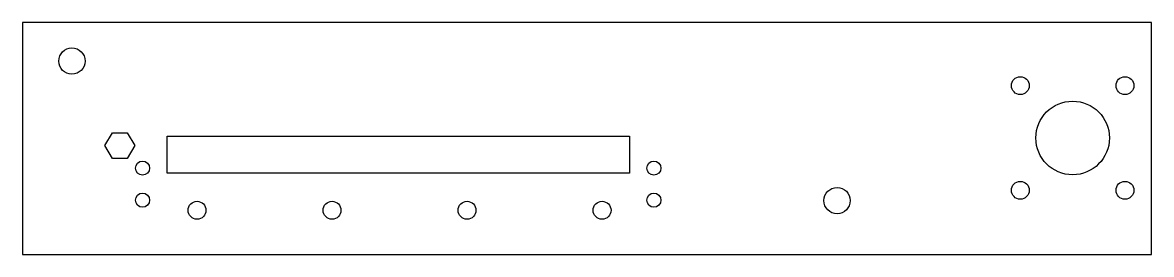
# Model space of a CAD drawing. Header units: millimetres. Extents: x -134 to 200, y 31 to 100.
import ezdxf

# ---------------------------------------------------------------- set-up
doc = ezdxf.new("R2010")
doc.units = ezdxf.units.MM
doc.layers.add('CUTOUTS', color=1, linetype='CONTINUOUS')
doc.layers.add('PERIMETER', color=5, linetype='CONTINUOUS')

msp = doc.modelspace()

# ---------------------------------------------------------------- linework, layer by layer
at = {"layer": 'CUTOUTS'}
for p, q in [((-109.95, 63.65), (-107.75, 67.47)), ((-107.75, 67.47), (-103.34, 67.47)), ((-103.34, 67.47), (-101.13, 63.65)), ((-107.75, 59.83), (-109.95, 63.65)), ((-101.13, 63.65), (-103.34, 59.83)), ((-91.52, 66.47), (45.44, 66.47)), ((-91.52, 55.46), (-91.52, 66.47)), ((45.44, 66.47), (45.44, 55.46)), ((-103.34, 59.83), (-107.75, 59.83)), ((45.44, 55.46), (-91.52, 55.46))]:
    msp.add_line(p, q, dxfattribs=at)
for centre, radius in [((-119.72, 88.7), 3.9), ((161.26, 81.42), 2.65), ((192.26, 81.42), 2.65), ((176.76, 65.92), 10.9), ((-98.8, 56.99), 2.1), ((52.7, 56.99), 2.1), ((106.96, 47.36), 3.9), ((161.26, 50.42), 2.65), ((192.26, 50.42), 2.65), ((-98.8, 47.49), 2.1), ((-82.66, 44.5), 2.65), ((-42.66, 44.5), 2.65), ((-2.66, 44.5), 2.65), ((37.34, 44.5), 2.65), ((52.7, 47.49), 2.1)]:
    msp.add_circle(centre, radius, dxfattribs=at)
at = {"layer": 'PERIMETER'}
for p, q in [((200.1, 100.1), (-134.35, 100.1)), ((-134.35, 100.1), (-134.35, 31.42)), ((200.1, 31.42), (200.1, 100.1)), ((-134.35, 31.42), (200.1, 31.42))]:
    msp.add_line(p, q, dxfattribs=at)

doc.saveas('drawing.dxf')
